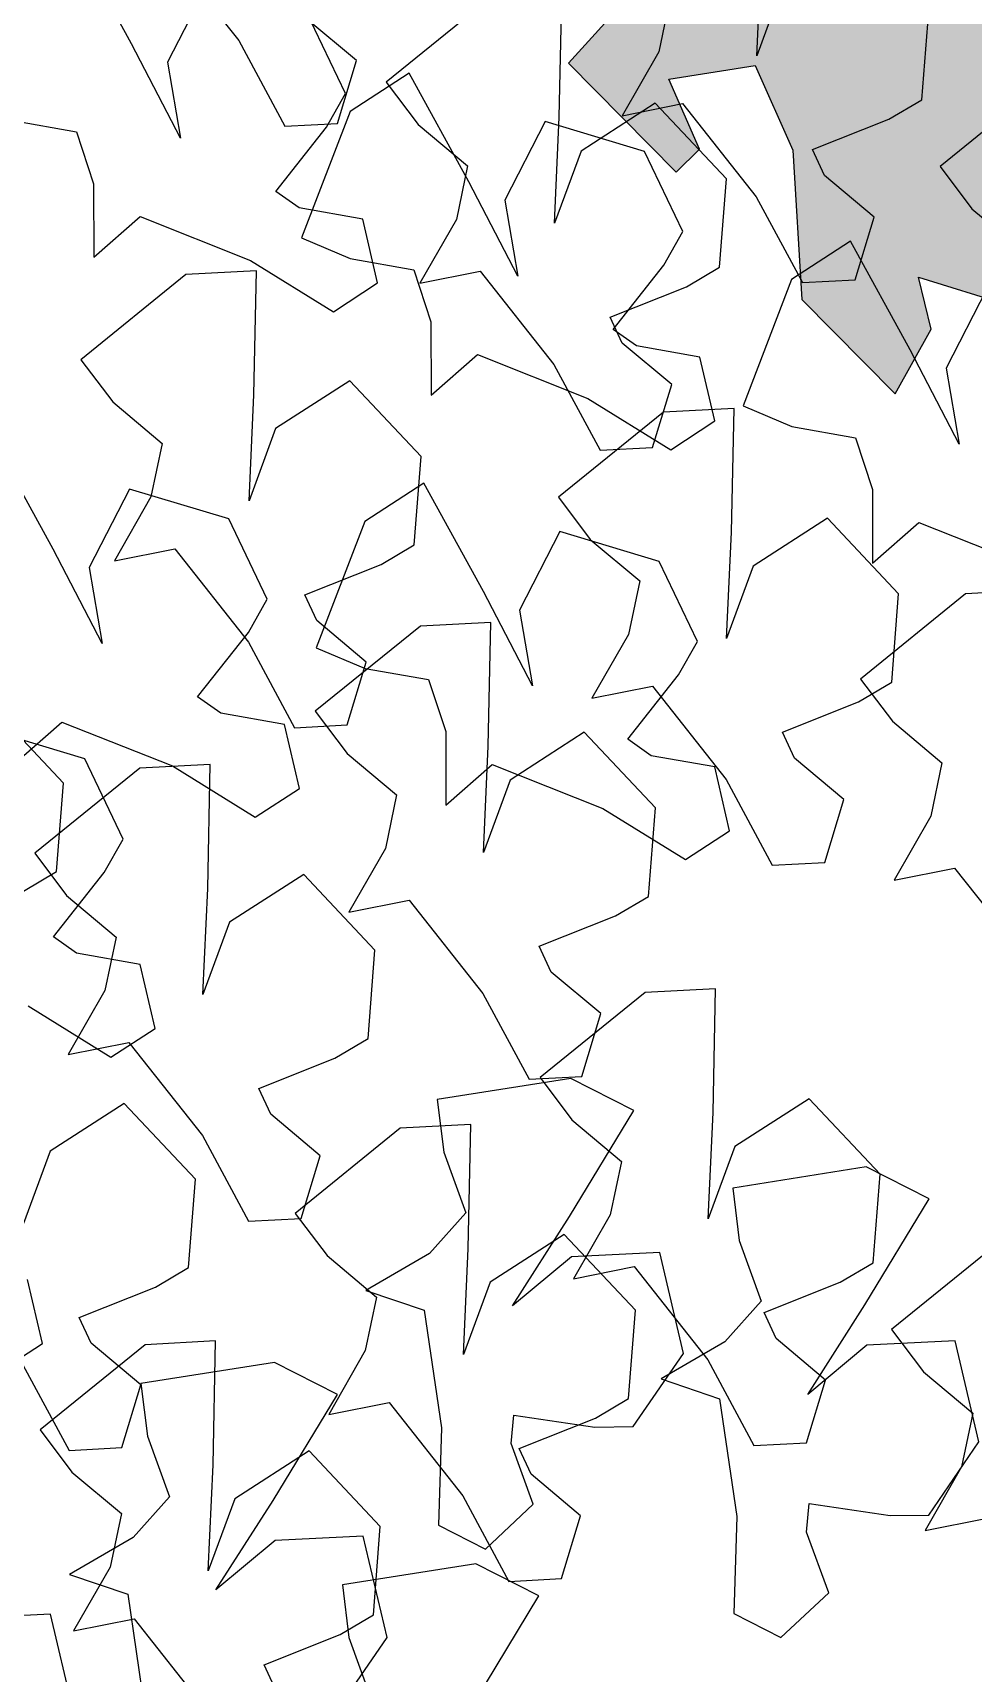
# Model space of a CAD drawing. Header units: millimetres. Extents: x 441156 to 441876, y 4514765 to 4515211.
# Drawn here: x 441441.73 to 441442.411, y 4514836.116 to 4514837.304 of the extents above; entities that cross this region are included whole.
import ezdxf

# ---------------------------------------------------------------- set-up
doc = ezdxf.new("R2010")
doc.units = ezdxf.units.MM
doc.layers.add('01_piscinas', color=254, linetype='Continuous')

msp = doc.modelspace()

# ---------------------------------------------------------------- hatches: boundary and pattern name
at = {"layer": '01_piscinas'}
h = msp.add_hatch(dxfattribs=at)
h.set_pattern_fill('DOTS', color=256, scale=0.0396, style=0)
h.set_pattern_definition([(0, (438029.734092, 4512663.495563), (0.014597253, 0.029194506), [0, -0.029194506])])
h.paths.add_polyline_path([(441443.174283, 4514838.29461612), (441443.16521751, 4514838.33770344), (441443.21968134, 4514838.41228812), (441443.33548283, 4514838.46427445), (441443.42943538, 4514838.64555622), (441443.37439375, 4514838.75757789), (441443.25998423, 4514838.87337203), (441443.12662988, 4514838.78840658), (441443.10323442, 4514838.81208518), (441443.11193854, 4514838.89350174), (441443.21576109, 4514838.91813036), (441443.13081122, 4514838.95905719), (441443.06465222, 4514838.93009755), (441443.02976808, 4514838.86960834), (441443.00550109, 4514838.93922014), (441443.02567881, 4514838.96954264), (441443.0564634, 4514838.99482316), (441443.04526845, 4514839.0513285), (441442.94723658, 4514839.03767141), (441442.89188613, 4514838.87375805), (441442.87661247, 4514838.76507841), (441442.79619534, 4514838.78446158), (441442.73448636, 4514838.86387343), (441442.68310081, 4514838.93271315), (441442.58404254, 4514838.95970029), (441442.50165564, 4514838.99790936), (441442.44549554, 4514838.87999034), (441442.31880854, 4514838.82763472), (441442.30375646, 4514838.7244241), (441442.32201119, 4514838.63837174), (441442.36354245, 4514838.5286374), (441442.26660882, 4514838.54208762), (441442.23215305, 4514838.42472717), (441442.3475938, 4514838.2684077), (441442.45490278, 4514838.1767561), (441442.37698161, 4514838.12578887), (441442.24129613, 4514838.18415321), (441442.14508942, 4514838.28152424), (441442.03834767, 4514838.45168876), (441441.98433213, 4514838.45561361), (441441.85485062, 4514838.33281634), (441441.85763003, 4514838.2679961), (441441.92021567, 4514838.21022255), (441441.92796616, 4514838.13467779), (441441.84235638, 4514838.15931646), (441441.80249634, 4514838.10943286), (441441.84637382, 4514837.99163063), (441442.0341769, 4514838.01591887), (441442.16335473, 4514837.9303526), (441441.99856584, 4514837.87150886), (441441.88648745, 4514837.84397322), (441441.83480817, 4514837.77213979), (441441.89849205, 4514837.74147354), (441441.80204867, 4514837.69811366), (441441.882899, 4514837.62197814), (441441.99043469, 4514837.60336705), (441441.97018996, 4514837.50541192), (441441.94459802, 4514837.4748759), (441442.01156666, 4514837.45784119), (441442.2065373, 4514837.52561954), (441442.29675167, 4514837.54718874), (441442.25135333, 4514837.42951674), (441442.11814872, 4514837.28226879), (441442.19615262, 4514837.20332087), (441442.21310745, 4514837.22007296), (441442.19081022, 4514837.27085887), (441442.25346288, 4514837.28071795), (441442.280736, 4514837.21932641), (441442.28716668, 4514837.11120533), (441442.35478527, 4514837.0427684), (441442.38103712, 4514837.08959258), (441442.37175005, 4514837.12721088), (441442.49201727, 4514837.09002091), (441442.53258432, 4514837.08844453), (441442.5502042, 4514837.18905628), (441442.62287084, 4514837.24521786), (441442.59867568, 4514837.3825812), (441442.58880568, 4514837.53923436), (441442.66067838, 4514837.4438425), (441442.69312424, 4514837.24181469), (441442.57483255, 4514836.9949406), (441442.61577092, 4514836.93655073), (441442.7216203, 4514836.94229569), (441442.77492883, 4514836.98983082), (441442.81222107, 4514837.04231328), (441442.88640919, 4514837.00113943), (441443.01295734, 4514836.91811089), (441443.10382166, 4514836.88827787), (441443.16297279, 4514836.87915528), (441443.15888352, 4514836.97908958), (441443.06033059, 4514837.08452849), (441443.05623618, 4514837.1168913), (441443.15463936, 4514837.07373489), (441443.26079818, 4514837.02260522), (441443.32411074, 4514837.04875247), (441443.31833002, 4514837.10547132), (441443.20757658, 4514837.17808351), (441443.213053, 4514837.24581078), (441443.20722035, 4514837.37015888), (441443.06963694, 4514837.51510064), (441443.16269292, 4514837.53936334), (441443.43814833, 4514837.32258148), (441443.54153255, 4514837.33639095), (441443.63759465, 4514837.36887393), (441443.56910453, 4514837.48324407), (441443.62678611, 4514837.50382766), (441443.71771744, 4514837.54162727), (441443.74989914, 4514837.80225975), (441443.72628692, 4514837.82058822), (441443.59191644, 4514837.91140999), (441443.63184349, 4514838.02892622), (441443.75759195, 4514838.05958241), (441443.79020684, 4514838.26346254), (441443.68602807, 4514838.43090931), (441443.66841815, 4514838.39798794), (441443.66943941, 4514838.28977223), (441443.6233084, 4514838.35341759), (441443.65897139, 4514838.43019836), (441443.64743592, 4514838.48123129), (441443.60020666, 4514838.51776935), (441443.54858926, 4514838.44599706), (441443.51605134, 4514838.37743995), (441443.38051561, 4514838.37352177), (441443.2727532, 4514838.31909235)])
h.paths.add_polyline_path([(441442.76040503, 4514838.30756919), (441442.73518898, 4514838.28656751), (441442.67214887, 4514838.34957253), (441442.62171678, 4514838.38737555), (441442.58389272, 4514838.3453722), (441442.53346062, 4514838.38317521), (441442.58389272, 4514838.50078459), (441442.62171678, 4514838.56378962), (441442.65533818, 4514838.60579297), (441442.75199968, 4514838.58479129), (441442.76881037, 4514838.54278794), (441442.78982375, 4514838.50498493), (441442.71417561, 4514838.4293789), (441442.72678364, 4514838.39577622)], flags=16)
h.paths.add_polyline_path([(441443.15125372, 4514838.01774607), (441443.28573929, 4514838.13955578), (441443.38660348, 4514838.12275445), (441443.36979278, 4514838.05554909), (441443.27733395, 4514838.01774607), (441443.30254999, 4514837.93793971), (441443.23110453, 4514837.86653401), (441443.22690186, 4514837.93793971)], flags=16)
h.paths.add_polyline_path([(441442.54606865, 4514838.01354574), (441442.5208526, 4514837.9127377), (441442.54606865, 4514837.85393301), (441442.61331143, 4514837.89173602), (441442.60490608, 4514837.82453066), (441442.59229806, 4514837.78672765), (441442.49143388, 4514837.71952229), (441442.38636703, 4514837.77832698), (441442.34854296, 4514837.82453066), (441442.40317773, 4514837.88753569), (441442.47042051, 4514837.92953904), (441442.47042051, 4514837.98834373)], flags=16)

# ---------------------------------------------------------------- linework, layer by layer
for p, q in [((441442.25135333, 4514837.42951674, 0.00000053), (441442.11814872, 4514837.28226879, 0.00000053)), ((441441.80158479, 4514837.29643707, 0.00000053), (441441.75835412, 4514837.37509323, 0.00000053)), ((441441.82580236, 4514837.36642922, 0.00000053), (441441.87921277, 4514837.29881897, 0.00000053)), ((441442.25458895, 4514837.2877268, 0.00000053), (441442.25804329, 4514837.36463752, 0.00000053)), ((441441.85681167, 4514837.33999678, 0.00000053), (441441.82758045, 4514837.28308965, 0.00000053)), ((441442.06227796, 4514837.33028332, 0.00000053), (441441.98611967, 4514837.26862917, 0.00000053)), ((441442.1114287, 4514837.24323186, 0.00000053), (441442.11331793, 4514837.33296543, 0.00000053)), ((441442.19165498, 4514837.32930695, 0.00000053), (441442.18353931, 4514837.29058602, 0.00000053)), ((441442.27388249, 4514837.34008049, 0.00000053), (441442.25458895, 4514837.2877268, 0.00000053)), ((441441.95656616, 4514837.2603077, 0.00000053), (441441.92886921, 4514837.31831915, 0.00000053)), ((441442.37419642, 4514837.25585788, 0.00000053), (441442.37921587, 4514837.31994575, 0.00000053)), ((441441.96453649, 4514837.28422556, 0.00000053), (441441.92868762, 4514837.31432392, 0.00000053)), ((441441.83704861, 4514837.22810326, 0.00000053), (441441.80158479, 4514837.29643707, 0.00000053)), ((441441.87921277, 4514837.29881897, 0.00000053), (441441.91261351, 4514837.23675004, 0.00000053)), ((441441.82758045, 4514837.28308965, 0.00000053), (441441.83704861, 4514837.22810326, 0.00000053)), ((441441.95075327, 4514837.23875425, 0.00000053), (441441.96453649, 4514837.28422556, 0.00000053)), ((441442.11814872, 4514837.28226879, 0.00000053), (441442.19615262, 4514837.20332087, 0.00000053)), ((441442.18353931, 4514837.29058602, 0.00000053), (441442.15701311, 4514837.24430481, 0.00000053)), ((441442.00273526, 4514837.2750996, 0.00000053), (441441.9598744, 4514837.24725684, 0.00000053)), ((441442.04596593, 4514837.19644344, 0.00000053), (441442.00273526, 4514837.2750996, 0.00000053)), ((441442.19081022, 4514837.27085887, 0.00000053), (441442.25346288, 4514837.28071795, 0.00000053)), ((441442.21310745, 4514837.22007296, 0.00000053), (441442.19081022, 4514837.27085887, 0.00000053)), ((441442.25346288, 4514837.28071795, 0.00000053), (441442.280736, 4514837.21932642, 0.00000053)), ((441442.4635471, 4514837.26917702, 0.00000053), (441442.38738882, 4514837.20752286, 0.00000053)), ((441441.94290259, 4514837.23606397, 0.00000053), (441441.95656616, 4514837.2603077, 0.00000053)), ((441441.98611967, 4514837.26862917, 0.00000053), (441442.00919153, 4514837.23799966, 0.00000053)), ((441441.9598744, 4514837.24725684, 0.00000053), (441441.92474647, 4514837.15578364, 0.00000053)), ((441442.18103643, 4514837.25334224, 0.00000053), (441442.1272679, 4514837.21867483, 0.00000053)), ((441442.15701311, 4514837.24430481, 0.00000053), (441442.20082042, 4514837.25305939, 0.00000053)), ((441442.23260128, 4514837.1985401, 0.00000053), (441442.18103643, 4514837.25334224, 0.00000053)), ((441442.20082042, 4514837.25305939, 0.00000053), (441442.25423083, 4514837.18544914, 0.00000053)), ((441442.35024155, 4514837.24169398, 0.00000053), (441442.37419642, 4514837.25585788, 0.00000053)), ((441441.7156609, 4514837.24078726, 0.00000053), (441441.76175611, 4514837.23264575, 0.00000053)), ((441441.90610669, 4514837.18944349, 0.00000053), (441441.94290259, 4514837.23606397, 0.00000053)), ((441441.91261351, 4514837.23675004, 0.00000053), (441441.95075327, 4514837.23875425, 0.00000053)), ((441442.00919153, 4514837.23799966, 0.00000053), (441442.04504039, 4514837.2079013, 0.00000053)), ((441442.1011928, 4514837.24000315, 0.00000053), (441442.07196159, 4514837.18309602, 0.00000053)), ((441442.17325034, 4514837.21832553, 0.00000053), (441442.1011928, 4514837.24000315, 0.00000053)), ((441442.10797436, 4514837.16632114, 0.00000053), (441442.1114287, 4514837.24323186, 0.00000053)), ((441442.29506513, 4514837.21971741, 0.00000053), (441442.35024155, 4514837.24169398, 0.00000053)), ((441441.76175611, 4514837.23264575, 0.00000053), (441441.7740882, 4514837.1950546, 0.00000053)), ((441442.1272679, 4514837.21867483, 0.00000053), (441442.10797436, 4514837.16632114, 0.00000053)), ((441442.2009473, 4514837.16031407, 0.00000053), (441442.17325034, 4514837.21832553, 0.00000053)), ((441442.19615262, 4514837.20332087, 0.00000053), (441442.21310745, 4514837.22007296, 0.00000053)), ((441442.280736, 4514837.21932642, 0.00000053), (441442.28716668, 4514837.11120533, 0.00000053)), ((441442.30370568, 4514837.2009541, 0.00000053), (441442.29506513, 4514837.21971741, 0.00000053)), ((441442.04504039, 4514837.2079013, 0.00000053), (441442.03692472, 4514837.16918036, 0.00000053)), ((441442.22758183, 4514837.13445222, 0.00000053), (441442.23260128, 4514837.1985401, 0.00000053)), ((441442.33955454, 4514837.17085573, 0.00000053), (441442.30370568, 4514837.2009541, 0.00000053)), ((441442.38738882, 4514837.20752286, 0.00000053), (441442.41046068, 4514837.17689336, 0.00000053)), ((441441.7740882, 4514837.1950546, 0.00000053), (441441.77425644, 4514837.1417108, 0.00000053)), ((441441.92297129, 4514837.17751426, 0.00000053), (441441.90610669, 4514837.18944349, 0.00000053)), ((441442.08142974, 4514837.12810964, 0.00000053), (441442.04596593, 4514837.19644344, 0.00000053)), ((441441.9690665, 4514837.16937275, 0.00000053), (441441.92297129, 4514837.17751426, 0.00000053)), ((441442.07196159, 4514837.18309602, 0.00000053), (441442.08142974, 4514837.12810964, 0.00000053)), ((441442.25423083, 4514837.18544914, 0.00000053), (441442.28763156, 4514837.12338022, 0.00000053)), ((441442.41046068, 4514837.17689336, 0.00000053), (441442.44630954, 4514837.14679499, 0.00000053)), ((441441.77425644, 4514837.1417108, 0.00000053), (441441.80781739, 4514837.17119614, 0.00000053)), ((441441.80781739, 4514837.17119614, 0.00000053), (441441.88787729, 4514837.13934915, 0.00000053)), ((441441.97986553, 4514837.12310183, 0.00000053), (441441.9690665, 4514837.16937275, 0.00000053)), ((441442.03692472, 4514837.16918036, 0.00000053), (441442.01039852, 4514837.12289915, 0.00000053)), ((441442.32577132, 4514837.12538443, 0.00000053), (441442.33955454, 4514837.17085573, 0.00000053)), ((441441.92474647, 4514837.15578364, 0.00000053), (441441.96004204, 4514837.14079363, 0.00000053)), ((441442.18728373, 4514837.13607034, 0.00000053), (441442.2009473, 4514837.16031407, 0.00000053)), ((441442.32261158, 4514837.15339663, 0.00000053), (441442.27975072, 4514837.12555387, 0.00000053)), ((441442.36584225, 4514837.07474047, 0.00000053), (441442.32261158, 4514837.15339663, 0.00000053)), ((441441.88787729, 4514837.13934915, 0.00000053), (441441.94783764, 4514837.10229625, 0.00000053)), ((441441.96004204, 4514837.14079363, 0.00000053), (441442.00613725, 4514837.13265212, 0.00000053)), ((441441.84099706, 4514837.12915919, 0.00000053), (441441.76483878, 4514837.06750504, 0.00000053)), ((441441.89203703, 4514837.1318413, 0.00000053), (441441.84099706, 4514837.12915919, 0.00000053)), ((441441.89014781, 4514837.04210773, 0.00000053), (441441.89203703, 4514837.1318413, 0.00000053)), ((441442.00613725, 4514837.13265212, 0.00000053), (441442.01846934, 4514837.09506097, 0.00000053)), ((441442.01039852, 4514837.12289915, 0.00000053), (441442.05420583, 4514837.13165373, 0.00000053)), ((441442.05420583, 4514837.13165373, 0.00000053), (441442.10761624, 4514837.06404348, 0.00000053)), ((441442.15048783, 4514837.08944986, 0.00000053), (441442.18728373, 4514837.13607034, 0.00000053)), ((441442.20362696, 4514837.12028832, 0.00000053), (441442.22758183, 4514837.13445222, 0.00000053)), ((441442.38103712, 4514837.08959258, 0.00000053), (441442.37175005, 4514837.12721088, 0.00000053)), ((441442.37175005, 4514837.12721088, 0.00000053), (441442.49201727, 4514837.09002091, 0.00000053)), ((441441.94783764, 4514837.10229625, 0.00000053), (441441.97986553, 4514837.12310183, 0.00000053)), ((441442.14845054, 4514837.09831175, 0.00000053), (441442.20362696, 4514837.12028832, 0.00000053)), ((441442.27975072, 4514837.12555387, 0.00000053), (441442.24462279, 4514837.03408067, 0.00000053)), ((441442.28763156, 4514837.12338022, 0.00000053), (441442.32577132, 4514837.12538443, 0.00000053)), ((441442.42106912, 4514837.11830018, 0.00000053), (441442.39183791, 4514837.06139306, 0.00000053)), ((441442.28716668, 4514837.11120533, 0.00000053), (441442.35478527, 4514837.0427684, 0.00000053)), ((441442.01846934, 4514837.09506097, 0.00000053), (441442.01863758, 4514837.04171717, 0.00000053)), ((441442.15709109, 4514837.07954844, 0.00000053), (441442.14845054, 4514837.09831175, 0.00000053)), ((441442.16735242, 4514837.07752063, 0.00000053), (441442.15048783, 4514837.08944986, 0.00000053)), ((441442.19293995, 4514837.04945008, 0.00000053), (441442.15709109, 4514837.07954844, 0.00000053)), ((441442.35478527, 4514837.0427684, 0.00000053), (441442.38103712, 4514837.08959258, 0.00000053)), ((441441.76483878, 4514837.06750504, 0.00000053), (441441.78791064, 4514837.03687553, 0.00000053)), ((441442.01863758, 4514837.04171717, 0.00000053), (441442.05219853, 4514837.07120251, 0.00000053)), ((441442.05219853, 4514837.07120251, 0.00000053), (441442.13225842, 4514837.03935552, 0.00000053)), ((441442.21344763, 4514837.06937912, 0.00000053), (441442.16735242, 4514837.07752063, 0.00000053)), ((441442.22424667, 4514837.02310821, 0.00000053), (441442.21344763, 4514837.06937912, 0.00000053)), ((441442.40130606, 4514837.00640666, 0.00000053), (441442.36584225, 4514837.07474047, 0.00000053)), ((441442.10761624, 4514837.06404348, 0.00000053), (441442.14101697, 4514837.00197456, 0.00000053)), ((441442.39183791, 4514837.06139306, 0.00000053), (441442.40130606, 4514837.00640666, 0.00000053)), ((441441.95975554, 4514837.05221811, 0.00000053), (441441.905987, 4514837.0175507, 0.00000053)), ((441442.01132039, 4514836.99741597, 0.00000053), (441441.95975554, 4514837.05221811, 0.00000053)), ((441442.17915673, 4514837.00397877, 0.00000053), (441442.19293995, 4514837.04945008, 0.00000053)), ((441441.78791064, 4514837.03687553, 0.00000053), (441441.8237595, 4514837.00677717, 0.00000053)), ((441441.88669347, 4514836.96519701, 0.00000053), (441441.89014781, 4514837.04210773, 0.00000053)), ((441442.13225842, 4514837.03935552, 0.00000053), (441442.19221877, 4514837.00230263, 0.00000053)), ((441442.23810723, 4514837.03226031, 0.00000053), (441442.18706726, 4514837.0295782, 0.00000053)), ((441442.23621801, 4514836.94252674, 0.00000053), (441442.23810723, 4514837.03226031, 0.00000053)), ((441442.24462279, 4514837.03408067, 0.00000053), (441442.27991836, 4514837.01909066, 0.00000053)), ((441442.18706726, 4514837.0295782, 0.00000053), (441442.11090898, 4514836.96792404, 0.00000053)), ((441442.19221877, 4514837.00230263, 0.00000053), (441442.22424667, 4514837.02310821, 0.00000053)), ((441441.74487874, 4514836.93020666, 0.00000053), (441441.70164807, 4514837.00886282, 0.00000053)), ((441441.905987, 4514837.0175507, 0.00000053), (441441.88669347, 4514836.96519701, 0.00000053)), ((441442.27991836, 4514837.01909066, 0.00000053), (441442.32601357, 4514837.01094915, 0.00000053)), ((441442.32601357, 4514837.01094915, 0.00000053), (441442.33834566, 4514836.973358, 0.00000053)), ((441441.8237595, 4514837.00677717, 0.00000053), (441441.81564383, 4514836.96805624, 0.00000053)), ((441442.00630093, 4514836.93332809, 0.00000053), (441442.01132039, 4514836.99741597, 0.00000053)), ((441442.14101697, 4514837.00197456, 0.00000053), (441442.17915673, 4514837.00397877, 0.00000053)), ((441441.80010561, 4514836.97376637, 0.00000053), (441441.7708744, 4514836.91685924, 0.00000053)), ((441441.87216315, 4514836.95208875, 0.00000053), (441441.80010561, 4514836.97376637, 0.00000053)), ((441442.01344136, 4514836.97813011, 0.00000053), (441441.9705805, 4514836.95028735, 0.00000053)), ((441442.05667203, 4514836.89947395, 0.00000053), (441442.01344136, 4514836.97813011, 0.00000053)), ((441442.33834566, 4514836.973358, 0.00000053), (441442.3385139, 4514836.9200142, 0.00000053)), ((441441.81564383, 4514836.96805624, 0.00000053), (441441.78911763, 4514836.92177502, 0.00000053)), ((441442.11090898, 4514836.96792404, 0.00000053), (441442.13398084, 4514836.93729453, 0.00000053)), ((441441.89986011, 4514836.89407729, 0.00000053), (441441.87216315, 4514836.95208875, 0.00000053)), ((441441.9705805, 4514836.95028735, 0.00000053), (441441.93545257, 4514836.85881414, 0.00000053)), ((441442.30582574, 4514836.95263711, 0.00000053), (441442.2520572, 4514836.91796971, 0.00000053)), ((441442.35739059, 4514836.89783497, 0.00000053), (441442.30582574, 4514836.95263711, 0.00000053)), ((441442.3385139, 4514836.9200142, 0.00000053), (441442.37207485, 4514836.94949954, 0.00000053)), ((441442.37207485, 4514836.94949954, 0.00000053), (441442.45213474, 4514836.91765255, 0.00000053)), ((441442.11189891, 4514836.94303365, 0.00000053), (441442.08266769, 4514836.88612653, 0.00000053)), ((441442.18395645, 4514836.92135603, 0.00000053), (441442.11189891, 4514836.94303365, 0.00000053)), ((441442.13398084, 4514836.93729453, 0.00000053), (441442.1698297, 4514836.90719617, 0.00000053)), ((441442.23276367, 4514836.86561602, 0.00000053), (441442.23621801, 4514836.94252674, 0.00000053)), ((441441.78034255, 4514836.86187285, 0.00000053), (441441.74487874, 4514836.93020666, 0.00000053)), ((441441.78911763, 4514836.92177502, 0.00000053), (441441.83292493, 4514836.93052961, 0.00000053)), ((441441.83292493, 4514836.93052961, 0.00000053), (441441.88633534, 4514836.86291935, 0.00000053)), ((441441.98234606, 4514836.91916419, 0.00000053), (441442.00630093, 4514836.93332809, 0.00000053)), ((441441.7708744, 4514836.91685924, 0.00000053), (441441.78034255, 4514836.86187285, 0.00000053)), ((441441.92716964, 4514836.89718763, 0.00000053), (441441.98234606, 4514836.91916419, 0.00000053)), ((441442.2116534, 4514836.86334458, 0.00000053), (441442.18395645, 4514836.92135603, 0.00000053)), ((441442.2520572, 4514836.91796971, 0.00000053), (441442.23276367, 4514836.86561602, 0.00000053)), ((441442.1698297, 4514836.90719617, 0.00000053), (441442.16171403, 4514836.86847524, 0.00000053)), ((441441.88619654, 4514836.86983356, 0.00000053), (441441.89986011, 4514836.89407729, 0.00000053)), ((441441.93581019, 4514836.87842431, 0.00000053), (441441.92716964, 4514836.89718763, 0.00000053)), ((441442.09213584, 4514836.83114014, 0.00000053), (441442.05667203, 4514836.89947395, 0.00000053)), ((441442.40595316, 4514836.89780135, 0.00000053), (441442.32979487, 4514836.83614719, 0.00000053)), ((441442.35237113, 4514836.8337471, 0.00000053), (441442.35739059, 4514836.89783497, 0.00000053)), ((441442.45699313, 4514836.90048346, 0.00000053), (441442.40595316, 4514836.89780135, 0.00000053)), ((441441.97165906, 4514836.84832595, 0.00000053), (441441.93581019, 4514836.87842431, 0.00000053)), ((441442.06190732, 4514836.87718222, 0.00000053), (441442.01086735, 4514836.87450011, 0.00000053)), ((441442.0600181, 4514836.78744865, 0.00000053), (441442.06190732, 4514836.87718222, 0.00000053)), ((441442.08266769, 4514836.88612653, 0.00000053), (441442.09213584, 4514836.83114014, 0.00000053)), ((441441.84940064, 4514836.82321308, 0.00000053), (441441.88619654, 4514836.86983356, 0.00000053)), ((441442.01086735, 4514836.87450011, 0.00000053), (441441.93470907, 4514836.81284595, 0.00000053)), ((441442.16171403, 4514836.86847524, 0.00000053), (441442.13518783, 4514836.82219403, 0.00000053)), ((441441.88633534, 4514836.86291935, 0.00000053), (441441.91973608, 4514836.80085043, 0.00000053)), ((441441.93545257, 4514836.85881414, 0.00000053), (441441.97074814, 4514836.84382414, 0.00000053)), ((441442.19798983, 4514836.83910085, 0.00000053), (441442.2116534, 4514836.86334458, 0.00000053)), ((441441.95787584, 4514836.80285464, 0.00000053), (441441.97165906, 4514836.84832595, 0.00000053)), ((441441.97074814, 4514836.84382414, 0.00000053), (441442.01684335, 4514836.83568262, 0.00000053)), ((441442.01684335, 4514836.83568262, 0.00000053), (441442.02917544, 4514836.79809148, 0.00000053)), ((441442.13518783, 4514836.82219403, 0.00000053), (441442.17899513, 4514836.83094861, 0.00000053)), ((441442.16119393, 4514836.79248037, 0.00000053), (441442.19798983, 4514836.83910085, 0.00000053)), ((441442.17899513, 4514836.83094861, 0.00000053), (441442.23240554, 4514836.76333836, 0.00000053)), ((441442.32841626, 4514836.8195832, 0.00000053), (441442.35237113, 4514836.8337471, 0.00000053)), ((441442.32979487, 4514836.83614719, 0.00000053), (441442.35286673, 4514836.80551768, 0.00000053)), ((441441.86626523, 4514836.81128385, 0.00000053), (441441.84940064, 4514836.82321308, 0.00000053)), ((441442.27323984, 4514836.79760663, 0.00000053), (441442.32841626, 4514836.8195832, 0.00000053)), ((441441.75222817, 4514836.76072696, 0.00000053), (441441.70066332, 4514836.8155291, 0.00000053)), ((441441.91236044, 4514836.80314234, 0.00000053), (441441.86626523, 4514836.81128385, 0.00000053)), ((441441.93470907, 4514836.81284595, 0.00000053), (441441.95778093, 4514836.78221645, 0.00000053)), ((441442.35286673, 4514836.80551768, 0.00000053), (441442.3887156, 4514836.77541933, 0.00000053)), ((441441.76769207, 4514836.77820165, 0.00000053), (441441.69563453, 4514836.79987927, 0.00000053)), ((441441.71755039, 4514836.77548038, 0.00000053), (441441.75111133, 4514836.80496573, 0.00000053)), ((441441.75111133, 4514836.80496573, 0.00000053), (441441.83117123, 4514836.77311874, 0.00000053)), ((441441.92315947, 4514836.75687142, 0.00000053), (441441.91236044, 4514836.80314234, 0.00000053)), ((441441.91973608, 4514836.80085043, 0.00000053), (441441.95787584, 4514836.80285464, 0.00000053)), ((441442.02917544, 4514836.79809148, 0.00000053), (441442.02934368, 4514836.74474767, 0.00000053)), ((441442.12962583, 4514836.79755902, 0.00000053), (441442.0758573, 4514836.76289162, 0.00000053)), ((441442.18119068, 4514836.74275688, 0.00000053), (441442.12962583, 4514836.79755902, 0.00000053)), ((441442.28188039, 4514836.77884332, 0.00000053), (441442.27323984, 4514836.79760663, 0.00000053)), ((441441.95778093, 4514836.78221645, 0.00000053), (441441.99362979, 4514836.75211808, 0.00000053)), ((441442.05656376, 4514836.71053793, 0.00000053), (441442.0600181, 4514836.78744865, 0.00000053)), ((441442.17805853, 4514836.78055114, 0.00000053), (441442.16119393, 4514836.79248037, 0.00000053)), ((441441.80761072, 4514836.771511, 0.00000053), (441441.73145244, 4514836.70985684, 0.00000053)), ((441441.79538903, 4514836.72019019, 0.00000053), (441441.76769207, 4514836.77820165, 0.00000053)), ((441441.85865069, 4514836.77419311, 0.00000053), (441441.80761072, 4514836.771511, 0.00000053)), ((441441.83117123, 4514836.77311874, 0.00000053), (441441.89113158, 4514836.73606584, 0.00000053)), ((441441.85676147, 4514836.68445954, 0.00000053), (441441.85865069, 4514836.77419311, 0.00000053)), ((441442.02934368, 4514836.74474767, 0.00000053), (441442.06290463, 4514836.77423302, 0.00000053)), ((441442.06290463, 4514836.77423302, 0.00000053), (441442.14296453, 4514836.74238603, 0.00000053)), ((441442.22415373, 4514836.77240962, 0.00000053), (441442.17805853, 4514836.78055114, 0.00000053)), ((441442.23495277, 4514836.72613871, 0.00000053), (441442.22415373, 4514836.77240962, 0.00000053)), ((441442.31772926, 4514836.74874496, 0.00000053), (441442.28188039, 4514836.77884332, 0.00000053)), ((441442.3887156, 4514836.77541933, 0.00000053), (441442.38059992, 4514836.73669839, 0.00000053)), ((441441.74720872, 4514836.69663909, 0.00000053), (441441.75222817, 4514836.76072696, 0.00000053)), ((441442.0758573, 4514836.76289162, 0.00000053), (441442.05656376, 4514836.71053793, 0.00000053)), ((441442.23240554, 4514836.76333836, 0.00000053), (441442.26580628, 4514836.70126944, 0.00000053)), ((441441.89113158, 4514836.73606584, 0.00000053), (441441.92315947, 4514836.75687142, 0.00000053)), ((441441.99362979, 4514836.75211808, 0.00000053), (441441.98551412, 4514836.71339715, 0.00000053)), ((441442.30394604, 4514836.70327365, 0.00000053), (441442.31772926, 4514836.74874496, 0.00000053)), ((441442.14296453, 4514836.74238603, 0.00000053), (441442.20292487, 4514836.70533313, 0.00000053)), ((441442.17617122, 4514836.67866901, 0.00000053), (441442.18119068, 4514836.74275688, 0.00000053)), ((441442.38059992, 4514836.73669839, 0.00000053), (441442.35407372, 4514836.69041718, 0.00000053)), ((441442.20292487, 4514836.70533313, 0.00000053), (441442.23495277, 4514836.72613871, 0.00000053)), ((441441.78172546, 4514836.69594646, 0.00000053), (441441.79538903, 4514836.72019019, 0.00000053)), ((441441.98551412, 4514836.71339715, 0.00000053), (441441.95898792, 4514836.66711594, 0.00000053)), ((441441.73145244, 4514836.70985684, 0.00000053), (441441.75452429, 4514836.67922733, 0.00000053)), ((441442.26580628, 4514836.70126944, 0.00000053), (441442.30394604, 4514836.70327365, 0.00000053)), ((441442.35407372, 4514836.69041718, 0.00000053), (441442.39788103, 4514836.69917176, 0.00000053)), ((441442.39788103, 4514836.69917176, 0.00000053), (441442.45129144, 4514836.63156151, 0.00000053)), ((441441.72325385, 4514836.68247518, 0.00000053), (441441.74720872, 4514836.69663909, 0.00000053)), ((441441.74492956, 4514836.64932598, 0.00000053), (441441.78172546, 4514836.69594646, 0.00000053)), ((441441.9263692, 4514836.69456991, 0.00000053), (441441.87260066, 4514836.6599025, 0.00000053)), ((441441.97793405, 4514836.63976777, 0.00000053), (441441.9263692, 4514836.69456991, 0.00000053)), ((441441.75452429, 4514836.67922733, 0.00000053), (441441.79037316, 4514836.64912897, 0.00000053)), ((441441.85330713, 4514836.60754882, 0.00000053), (441441.85676147, 4514836.68445954, 0.00000053)), ((441441.95898792, 4514836.66711594, 0.00000053), (441442.00279523, 4514836.67587052, 0.00000053)), ((441442.00279523, 4514836.67587052, 0.00000053), (441442.05620563, 4514836.60826027, 0.00000053)), ((441442.15221636, 4514836.66450511, 0.00000053), (441442.17617122, 4514836.67866901, 0.00000053)), ((441442.09703993, 4514836.64252854, 0.00000053), (441442.15221636, 4514836.66450511, 0.00000053)), ((441441.87260066, 4514836.6599025, 0.00000053), (441441.85330713, 4514836.60754882, 0.00000053)), ((441441.76179415, 4514836.63739675, 0.00000053), (441441.74492956, 4514836.64932598, 0.00000053)), ((441441.79037316, 4514836.64912897, 0.00000053), (441441.78225749, 4514836.61040804, 0.00000053)), ((441441.97291459, 4514836.5756799, 0.00000053), (441441.97793405, 4514836.63976777, 0.00000053)), ((441442.10568049, 4514836.62376523, 0.00000053), (441442.09703993, 4514836.64252854, 0.00000053)), ((441441.80788936, 4514836.62925524, 0.00000053), (441441.76179415, 4514836.63739675, 0.00000053)), ((441441.81868839, 4514836.58298432, 0.00000053), (441441.80788936, 4514836.62925524, 0.00000053)), ((441442.14152935, 4514836.59366687, 0.00000053), (441442.10568049, 4514836.62376523, 0.00000053)), ((441441.78225749, 4514836.61040804, 0.00000053), (441441.75573129, 4514836.56412683, 0.00000053)), ((441442.05620563, 4514836.60826027, 0.00000053), (441442.08960637, 4514836.54619135, 0.00000053)), ((441442.17372907, 4514836.60898954, 0.00000053), (441442.09757078, 4514836.54733538, 0.00000053)), ((441442.22476904, 4514836.61167165, 0.00000053), (441442.17372907, 4514836.60898954, 0.00000053)), ((441442.22287981, 4514836.52193808, 0.00000053), (441442.22476904, 4514836.61167165, 0.00000053)), ((441441.72670015, 4514836.59923164, 0.00000053), (441441.7866605, 4514836.56217875, 0.00000053)), ((441442.12774613, 4514836.54819556, 0.00000053), (441442.14152935, 4514836.59366687, 0.00000053)), ((441441.7866605, 4514836.56217875, 0.00000053), (441441.81868839, 4514836.58298432, 0.00000053)), ((441441.75573129, 4514836.56412683, 0.00000053), (441441.79953859, 4514836.57288141, 0.00000053)), ((441441.79953859, 4514836.57288141, 0.00000053), (441441.852949, 4514836.50527116, 0.00000053)), ((441441.94895972, 4514836.561516, 0.00000053), (441441.97291459, 4514836.5756799, 0.00000053)), ((441441.8937833, 4514836.53953943, 0.00000053), (441441.94895972, 4514836.561516, 0.00000053)), ((441442.11989164, 4514836.54669361, 0.00000053), (441442.02310955, 4514836.53137868, 0.00000053)), ((441442.08960637, 4514836.54619135, 0.00000053), (441442.12774613, 4514836.54819556, 0.00000053)), ((441442.09757078, 4514836.54733538, 0.00000053), (441442.12064264, 4514836.51670587, 0.00000053)), ((441442.1654346, 4514836.52349639, 0.00000053), (441442.11989164, 4514836.54669361, 0.00000053)), ((441441.90242385, 4514836.52077612, 0.00000053), (441441.8937833, 4514836.53953943, 0.00000053)), ((441441.79631617, 4514836.52857898, 0.00000053), (441441.74254764, 4514836.49391157, 0.00000053)), ((441441.84788102, 4514836.47377684, 0.00000053), (441441.79631617, 4514836.52857898, 0.00000053)), ((441441.93827272, 4514836.49067776, 0.00000053), (441441.90242385, 4514836.52077612, 0.00000053)), ((441442.02310955, 4514836.53137868, 0.00000053), (441442.02777561, 4514836.49331682, 0.00000053)), ((441442.11893171, 4514836.44672946, 0.00000053), (441442.1654346, 4514836.52349639, 0.00000053)), ((441442.21942547, 4514836.44502736, 0.00000053), (441442.22287981, 4514836.52193808, 0.00000053)), ((441442.29248754, 4514836.53204845, 0.00000053), (441442.23871901, 4514836.49738105, 0.00000053)), ((441442.3440524, 4514836.47724631, 0.00000053), (441442.29248754, 4514836.53204845, 0.00000053)), ((441441.99631091, 4514836.51063443, 0.00000053), (441441.92015262, 4514836.44898028, 0.00000053)), ((441442.04735088, 4514836.51331654, 0.00000053), (441441.99631091, 4514836.51063443, 0.00000053)), ((441442.04546166, 4514836.42358297, 0.00000053), (441442.04735088, 4514836.51331654, 0.00000053)), ((441442.12064264, 4514836.51670587, 0.00000053), (441442.15649151, 4514836.48660751, 0.00000053)), ((441441.852949, 4514836.50527116, 0.00000053), (441441.88634974, 4514836.44320224, 0.00000053)), ((441442.23871901, 4514836.49738105, 0.00000053), (441442.21942547, 4514836.44502736, 0.00000053)), ((441441.74254764, 4514836.49391157, 0.00000053), (441441.7232541, 4514836.44155789, 0.00000053)), ((441441.9244895, 4514836.44520645, 0.00000053), (441441.93827272, 4514836.49067776, 0.00000053)), ((441442.02777561, 4514836.49331682, 0.00000053), (441442.04377246, 4514836.44932645, 0.00000053)), ((441442.15649151, 4514836.48660751, 0.00000053), (441442.14837583, 4514836.44788658, 0.00000053)), ((441441.84286156, 4514836.40968897, 0.00000053), (441441.84788102, 4514836.47377684, 0.00000053)), ((441442.33394753, 4514836.48262621, 0.00000053), (441442.23716545, 4514836.46731129, 0.00000053)), ((441442.3794905, 4514836.45942899, 0.00000053), (441442.33394753, 4514836.48262621, 0.00000053)), ((441442.33903294, 4514836.41315844, 0.00000053), (441442.3440524, 4514836.47724631, 0.00000053)), ((441442.23716545, 4514836.46731129, 0.00000053), (441442.24183151, 4514836.42924942, 0.00000053)), ((441441.92015262, 4514836.44898028, 0.00000053), (441441.94322448, 4514836.41835077, 0.00000053)), ((441442.04377246, 4514836.44932645, 0.00000053), (441442.01738362, 4514836.41985097, 0.00000053)), ((441442.3329876, 4514836.38266206, 0.00000053), (441442.3794905, 4514836.45942899, 0.00000053)), ((441441.88634974, 4514836.44320224, 0.00000053), (441441.9244895, 4514836.44520645, 0.00000053)), ((441442.0774848, 4514836.38184999, 0.00000053), (441442.11893171, 4514836.44672946, 0.00000053)), ((441442.14837583, 4514836.44788658, 0.00000053), (441442.12184963, 4514836.40160537, 0.00000053)), ((441442.11506939, 4514836.43369335, 0.00000053), (441442.06130085, 4514836.39902594, 0.00000053)), ((441442.16663424, 4514836.37889121, 0.00000053), (441442.11506939, 4514836.43369335, 0.00000053)), ((441442.24183151, 4514836.42924942, 0.00000053), (441442.25782835, 4514836.38525905, 0.00000053)), ((441442.42838362, 4514836.42647758, 0.00000053), (441442.35222534, 4514836.36482343, 0.00000053)), ((441441.94322448, 4514836.41835077, 0.00000053), (441441.97907335, 4514836.38825241, 0.00000053)), ((441442.01738362, 4514836.41985097, 0.00000053), (441441.97127065, 4514836.39303336, 0.00000053)), ((441442.04200731, 4514836.34667225, 0.00000053), (441442.04546166, 4514836.42358297, 0.00000053)), ((441442.12037033, 4514836.41754284, 0.00000053), (441442.0774848, 4514836.38184999, 0.00000053)), ((441442.18426896, 4514836.42068143, 0.00000053), (441442.12037033, 4514836.41754284, 0.00000053)), ((441442.20152436, 4514836.34743896, 0.00000053), (441442.18426896, 4514836.42068143, 0.00000053)), ((441441.8189067, 4514836.39552507, 0.00000053), (441441.84286156, 4514836.40968897, 0.00000053)), ((441442.12184963, 4514836.40160537, 0.00000053), (441442.16565694, 4514836.41035995, 0.00000053)), ((441442.16565694, 4514836.41035995, 0.00000053), (441442.21906735, 4514836.3427497, 0.00000053)), ((441442.31507807, 4514836.39899454, 0.00000053), (441442.33903294, 4514836.41315844, 0.00000053)), ((441441.73703087, 4514836.35474059, 0.00000053), (441441.72623183, 4514836.4010115, 0.00000053)), ((441441.76373027, 4514836.3735485, 0.00000053), (441441.8189067, 4514836.39552507, 0.00000053)), ((441441.97127065, 4514836.39303336, 0.00000053), (441442.01358618, 4514836.3787114, 0.00000053)), ((441442.06130085, 4514836.39902594, 0.00000053), (441442.04200731, 4514836.34667225, 0.00000053)), ((441442.25990165, 4514836.37701797, 0.00000053), (441442.31507807, 4514836.39899454, 0.00000053)), ((441441.97907335, 4514836.38825241, 0.00000053), (441441.97095767, 4514836.34953148, 0.00000053)), ((441442.01358618, 4514836.3787114, 0.00000053), (441442.02603582, 4514836.293454, 0.00000053)), ((441442.16161478, 4514836.31480334, 0.00000053), (441442.16663424, 4514836.37889121, 0.00000053)), ((441442.25782835, 4514836.38525905, 0.00000053), (441442.23143951, 4514836.35578357, 0.00000053)), ((441442.29154069, 4514836.31778259, 0.00000053), (441442.3329876, 4514836.38266206, 0.00000053)), ((441441.77237083, 4514836.35478518, 0.00000053), (441441.76373027, 4514836.3735485, 0.00000053)), ((441442.2685422, 4514836.35825466, 0.00000053), (441442.25990165, 4514836.37701797, 0.00000053)), ((441441.70500298, 4514836.33393501, 0.00000053), (441441.73703087, 4514836.35474059, 0.00000053)), ((441441.80821969, 4514836.32468682, 0.00000053), (441441.77237083, 4514836.35478518, 0.00000053)), ((441441.86251152, 4514836.35648043, 0.00000053), (441441.81147155, 4514836.35379833, 0.00000053)), ((441441.8606223, 4514836.26674686, 0.00000053), (441441.86251152, 4514836.35648043, 0.00000053)), ((441442.23143951, 4514836.35578357, 0.00000053), (441442.18532654, 4514836.32896596, 0.00000053)), ((441442.30439106, 4514836.3281563, 0.00000053), (441442.2685422, 4514836.35825466, 0.00000053)), ((441442.39832485, 4514836.35661403, 0.00000053), (441442.33442623, 4514836.35347545, 0.00000053)), ((441442.35222534, 4514836.36482343, 0.00000053), (441442.3752972, 4514836.33419392, 0.00000053)), ((441442.41558025, 4514836.28337156, 0.00000053), (441442.39832485, 4514836.35661403, 0.00000053)), ((441441.81147155, 4514836.35379833, 0.00000053), (441441.73531327, 4514836.29214417, 0.00000053)), ((441441.97095767, 4514836.34953148, 0.00000053), (441441.94443147, 4514836.30325026, 0.00000053)), ((441442.16513344, 4514836.29444696, 0.00000053), (441442.20152436, 4514836.34743896, 0.00000053)), ((441442.21906735, 4514836.3427497, 0.00000053), (441442.25246808, 4514836.28068078, 0.00000053)), ((441442.33442623, 4514836.35347545, 0.00000053), (441442.29154069, 4514836.31778259, 0.00000053)), ((441441.72289597, 4514836.33928023, 0.00000053), (441441.75629671, 4514836.27721131, 0.00000053)), ((441441.90513507, 4514836.34096982, 0.00000053), (441441.80835298, 4514836.3256549, 0.00000053)), ((441441.95067804, 4514836.31777261, 0.00000053), (441441.90513507, 4514836.34096982, 0.00000053)), ((441442.3752972, 4514836.33419392, 0.00000053), (441442.41114606, 4514836.30409556, 0.00000053)), ((441441.79443647, 4514836.27921552, 0.00000053), (441441.80821969, 4514836.32468682, 0.00000053)), ((441441.80835298, 4514836.3256549, 0.00000053), (441441.81301905, 4514836.28759304, 0.00000053)), ((441442.18532654, 4514836.32896596, 0.00000053), (441442.22764207, 4514836.31464401, 0.00000053)), ((441442.29060784, 4514836.28268499, 0.00000053), (441442.30439106, 4514836.3281563, 0.00000053)), ((441441.90417514, 4514836.24100567, 0.00000053), (441441.95067804, 4514836.31777261, 0.00000053)), ((441441.94443147, 4514836.30325026, 0.00000053), (441441.98823878, 4514836.31200485, 0.00000053)), ((441441.98823878, 4514836.31200485, 0.00000053), (441442.04164919, 4514836.2443946, 0.00000053)), ((441442.13765991, 4514836.30063943, 0.00000053), (441442.16161478, 4514836.31480334, 0.00000053)), ((441442.22764207, 4514836.31464401, 0.00000053), (441442.24009172, 4514836.22938661, 0.00000053)), ((441442.07663478, 4514836.28214426, 0.00000053), (441442.0785335, 4514836.30271404, 0.00000053)), ((441442.0785335, 4514836.30271404, 0.00000053), (441442.13730597, 4514836.2941581, 0.00000053)), ((441442.08248349, 4514836.27866287, 0.00000053), (441442.13765991, 4514836.30063943, 0.00000053)), ((441442.13730597, 4514836.2941581, 0.00000053), (441442.16513344, 4514836.29444696, 0.00000053)), ((441442.41114606, 4514836.30409556, 0.00000053), (441442.40303039, 4514836.26537462, 0.00000053)), ((441441.73531327, 4514836.29214417, 0.00000053), (441441.75838512, 4514836.26151466, 0.00000053)), ((441441.81301905, 4514836.28759304, 0.00000053), (441441.82901589, 4514836.24360266, 0.00000053)), ((441442.02603582, 4514836.293454, 0.00000053), (441442.02392725, 4514836.22300037, 0.00000053)), ((441442.25246808, 4514836.28068078, 0.00000053), (441442.29060784, 4514836.28268499, 0.00000053)), ((441442.37918933, 4514836.23037957, 0.00000053), (441442.41558025, 4514836.28337156, 0.00000053)), ((441441.75629671, 4514836.27721131, 0.00000053), (441441.79443647, 4514836.27921552, 0.00000053)), ((441441.93023003, 4514836.27685724, 0.00000053), (441441.87646149, 4514836.24218983, 0.00000053)), ((441441.98179488, 4514836.2220551, 0.00000053), (441441.93023003, 4514836.27685724, 0.00000053)), ((441442.09263163, 4514836.23815389, 0.00000053), (441442.07663478, 4514836.28214426, 0.00000053)), ((441442.09112404, 4514836.25989955, 0.00000053), (441442.08248349, 4514836.27866287, 0.00000053)), ((441441.75838512, 4514836.26151466, 0.00000053), (441441.79423399, 4514836.2314163, 0.00000053)), ((441441.85716796, 4514836.18983615, 0.00000053), (441441.8606223, 4514836.26674686, 0.00000053)), ((441442.1269729, 4514836.22980119, 0.00000053), (441442.09112404, 4514836.25989955, 0.00000053)), ((441442.40303039, 4514836.26537462, 0.00000053), (441442.37650419, 4514836.21909341, 0.00000053)), ((441441.82901589, 4514836.24360266, 0.00000053), (441441.80262705, 4514836.21412718, 0.00000053)), ((441441.87646149, 4514836.24218983, 0.00000053), (441441.85716796, 4514836.18983615, 0.00000053)), ((441441.86272823, 4514836.17612621, 0.00000053), (441441.90417514, 4514836.24100567, 0.00000053)), ((441442.04164919, 4514836.2443946, 0.00000053), (441442.07504993, 4514836.18232567, 0.00000053)), ((441442.05795936, 4514836.20566619, 0.00000053), (441442.09263163, 4514836.23815389, 0.00000053)), ((441442.29069067, 4514836.21807687, 0.00000053), (441442.29258939, 4514836.23864665, 0.00000053)), ((441442.29258939, 4514836.23864665, 0.00000053), (441442.35136186, 4514836.2300907, 0.00000053)), ((441441.79423399, 4514836.2314163, 0.00000053), (441441.78611832, 4514836.19269536, 0.00000053)), ((441442.11318968, 4514836.18432989, 0.00000053), (441442.1269729, 4514836.22980119, 0.00000053)), ((441442.24009172, 4514836.22938661, 0.00000053), (441442.23798314, 4514836.15893297, 0.00000053)), ((441442.35136186, 4514836.2300907, 0.00000053), (441442.37918933, 4514836.23037957, 0.00000053)), ((441442.37650419, 4514836.21909341, 0.00000053), (441442.4203115, 4514836.22784799, 0.00000053)), ((441441.80262705, 4514836.21412718, 0.00000053), (441441.75651408, 4514836.18730958, 0.00000053)), ((441441.90561377, 4514836.21181906, 0.00000053), (441441.86272823, 4514836.17612621, 0.00000053)), ((441441.96951239, 4514836.21495765, 0.00000053), (441441.90561377, 4514836.21181906, 0.00000053)), ((441441.98676779, 4514836.14171518, 0.00000053), (441441.96951239, 4514836.21495765, 0.00000053)), ((441441.97677542, 4514836.15796723, 0.00000053), (441441.98179488, 4514836.2220551, 0.00000053)), ((441442.02392725, 4514836.22300037, 0.00000053), (441442.05795936, 4514836.20566619, 0.00000053)), ((441442.30668752, 4514836.17408649, 0.00000053), (441442.29069067, 4514836.21807687, 0.00000053)), ((441441.78611832, 4514836.19269536, 0.00000053), (441441.75959212, 4514836.14641415, 0.00000053)), ((441442.05114894, 4514836.19502003, 0.00000053), (441441.95436685, 4514836.17970511, 0.00000053)), ((441442.0966919, 4514836.17182282, 0.00000053), (441442.05114894, 4514836.19502003, 0.00000053)), ((441441.75651408, 4514836.18730958, 0.00000053), (441441.79882961, 4514836.17298762, 0.00000053)), ((441441.95436685, 4514836.17970511, 0.00000053), (441441.95903291, 4514836.14164325, 0.00000053)), ((441442.07504993, 4514836.18232567, 0.00000053), (441442.11318968, 4514836.18432989, 0.00000053)), ((441441.79882961, 4514836.17298762, 0.00000053), (441441.81127926, 4514836.08773022, 0.00000053)), ((441442.05018901, 4514836.09505588, 0.00000053), (441442.0966919, 4514836.17182282, 0.00000053)), ((441442.27201525, 4514836.14159879, 0.00000053), (441442.30668752, 4514836.17408649, 0.00000053)), ((441441.74284988, 4514836.1585009, 0.00000053), (441441.67895126, 4514836.15536232, 0.00000053)), ((441441.76010528, 4514836.08525843, 0.00000053), (441441.74284988, 4514836.1585009, 0.00000053)), ((441441.75959212, 4514836.14641415, 0.00000053), (441441.80339942, 4514836.15516874, 0.00000053)), ((441441.80339942, 4514836.15516874, 0.00000053), (441441.85680983, 4514836.08755849, 0.00000053)), ((441441.95282055, 4514836.14380332, 0.00000053), (441441.97677542, 4514836.15796723, 0.00000053)), ((441442.23798314, 4514836.15893297, 0.00000053), (441442.27201525, 4514836.14159879, 0.00000053)), ((441441.89764413, 4514836.12182676, 0.00000053), (441441.95282055, 4514836.14380332, 0.00000053)), ((441441.95037687, 4514836.08872318, 0.00000053), (441441.98676779, 4514836.14171518, 0.00000053)), ((441441.95903291, 4514836.14164325, 0.00000053), (441441.97502976, 4514836.09765287, 0.00000053)), ((441441.90628468, 4514836.10306344, 0.00000053), (441441.89764413, 4514836.12182676, 0.00000053))]:
    msp.add_line(p, q, dxfattribs=at)

doc.saveas('drawing.dxf')
